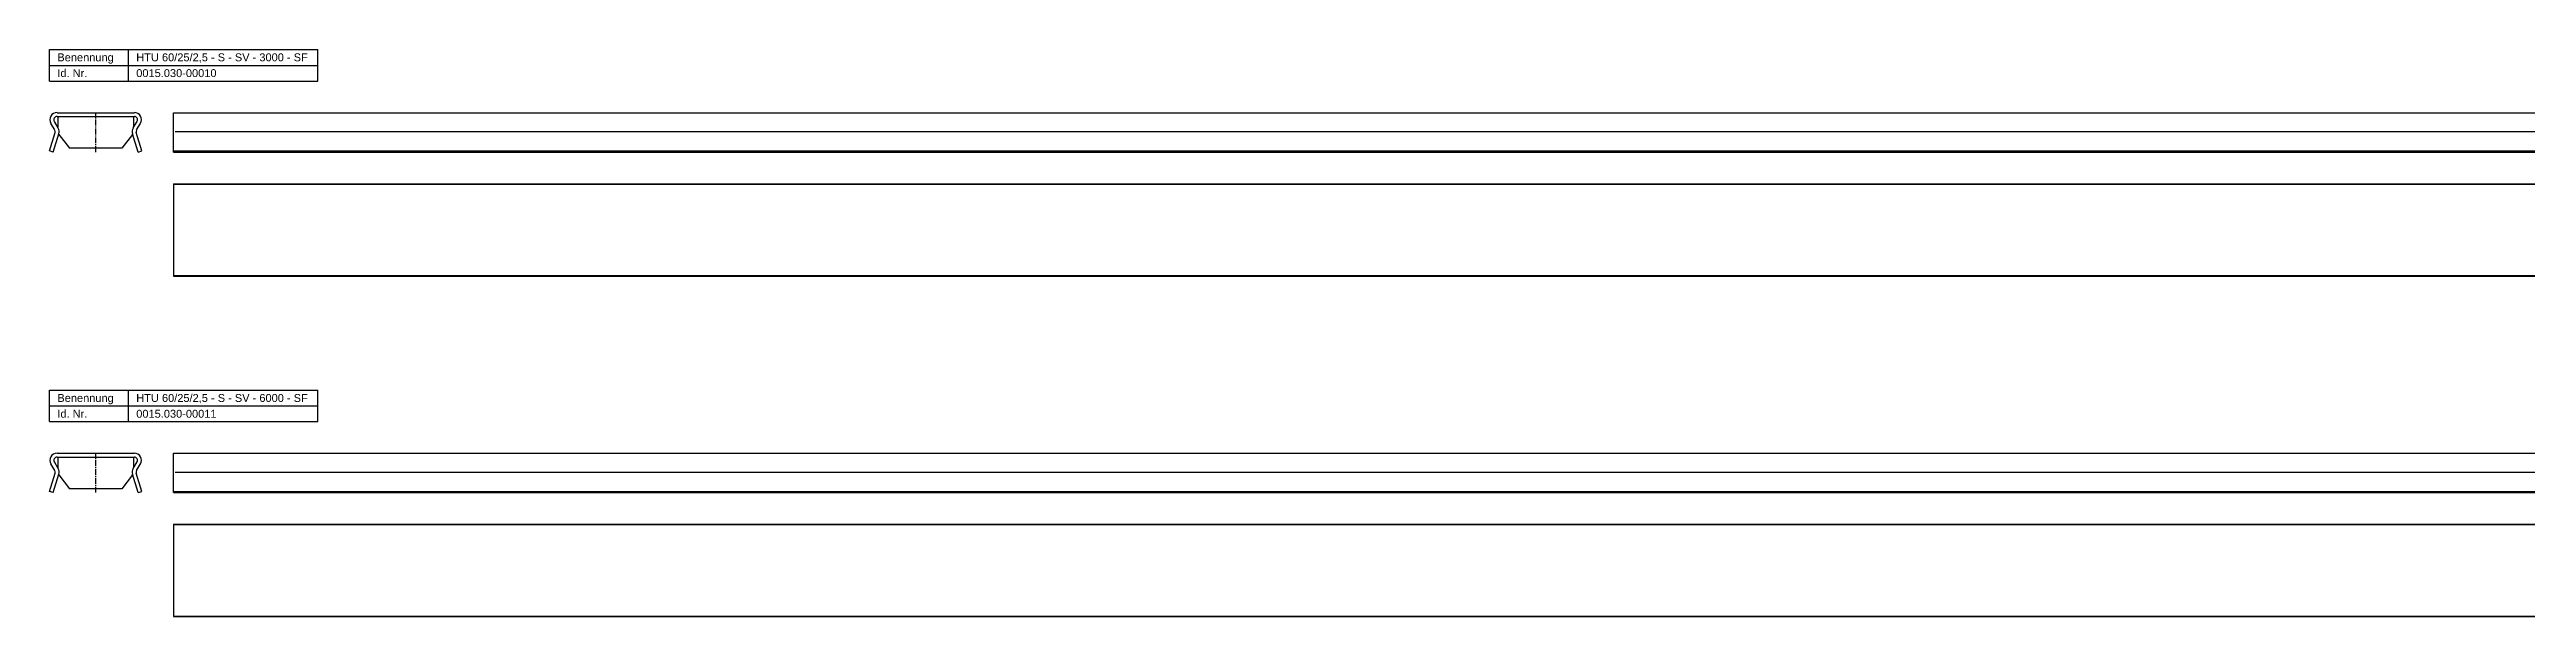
# Model space of a CAD drawing. Header units: millimetres. Extents: x 1092 to 7171, y 2207 to 2566.
# Drawn here: x 1092 to 2662, y 2207 to 2566 of the extents above; entities that cross this region are included whole.
import ezdxf

# ---------------------------------------------------------------- set-up
doc = ezdxf.new("R2010")
doc.units = ezdxf.units.MM
doc.header["$LTSCALE"] = 5
doc.linetypes.add('MITTE2', pattern=[1.125, 0.75, -0.125, 0.125, -0.125])
doc.layers.add('HALFEN', color=2, linetype='CONTINUOUS')
doc.styles.add('ARIAL50', font='arial.ttf', dxfattribs={"height": 5})

msp = doc.modelspace()

# ---------------------------------------------------------------- linework, layer by layer
at = {"layer": 'HALFEN'}
for p, q in [((1092.2, 2566.2), (1262.2, 2566.2)), ((1092.2, 2546.3), (1092.2, 2566.2)), ((1142.2, 2546.3), (1142.2, 2566.2)), ((1262.2, 2546.3), (1262.2, 2566.2)), ((1092.2, 2556.2), (1262.2, 2556.2)), ((1092.2, 2546.3), (1262.2, 2546.3)), ((1092.2, 2502), (1095.8, 2513.7)), ((1095.6, 2515.3), (1093.1, 2519.4)), ((1094.6, 2501.2), (1098.2, 2512.9)), ((1097.8, 2516.6), (1095.3, 2520.7)), ((1097, 2526.2), (1146, 2526.2)), ((1097, 2523.8), (1146, 2523.8)), ((1148.4, 2501.2), (1144.8, 2512.9)), ((1145.2, 2516.6), (1147.7, 2520.7)), ((1150.8, 2502), (1147.2, 2513.7)), ((1147.4, 2515.3), (1149.9, 2519.4)), ((1170.8, 2526.2), (4170.7, 2526.2)), ((1170.8, 2501.2), (1170.8, 2526.2)), ((1094.6, 2501.2), (1092.2, 2502)), ((1148.4, 2501.2), (1150.8, 2502)), ((1170.8, 2502), (4170.7, 2502)), ((1170.8, 2501.2), (4170.7, 2501.2)), ((1170.8, 2481.2), (4170.7, 2481.2)), ((1170.8, 2481.2), (1170.8, 2422.7)), ((1170.8, 2481), (4170.7, 2481)), ((1170.8, 2423), (4170.7, 2423)), ((1170.8, 2422.7), (4170.7, 2422.7)), ((1092.2, 2350.4), (1262.2, 2350.4)), ((1092.2, 2330.4), (1092.2, 2350.4)), ((1092.2, 2340.4), (1262.2, 2340.4)), ((1142.2, 2330.4), (1142.2, 2350.4)), ((1262.2, 2330.4), (1262.2, 2350.4)), ((1092.2, 2330.4), (1262.2, 2330.4)), ((1097, 2310.4), (1146, 2310.4)), ((1097, 2307.9), (1146, 2307.9)), ((1170.8, 2285.4), (1170.8, 2310.4)), ((1170.8, 2310.4), (7170.7, 2310.4)), ((1092.2, 2286.2), (1095.8, 2297.8)), ((1095.6, 2299.4), (1093.1, 2303.6)), ((1094.6, 2285.4), (1098.2, 2297.1)), ((1097.8, 2300.7), (1095.3, 2304.9)), ((1148.4, 2285.4), (1144.8, 2297.1)), ((1145.2, 2300.7), (1147.7, 2304.9)), ((1150.8, 2286.2), (1147.2, 2297.8)), ((1147.4, 2299.4), (1149.9, 2303.6)), ((1094.6, 2285.4), (1092.2, 2286.2)), ((1148.4, 2285.4), (1150.8, 2286.2)), ((1170.8, 2286.2), (7170.7, 2286.2)), ((1170.8, 2285.4), (7170.7, 2285.4)), ((1170.8, 2265.4), (7170.7, 2265.4)), ((1170.8, 2265.4), (1170.8, 2206.9)), ((1170.8, 2265.2), (7170.7, 2265.2)), ((1170.8, 2207.2), (7170.7, 2207.2)), ((1170.8, 2206.9), (7170.7, 2206.9))]:
    msp.add_line(p, q, dxfattribs=at)
at = {"layer": 'HALFEN', "color": 1}
for p, q in [((1097.5, 2523.8), (1097.5, 2517)), ((1098.1, 2512.5), (1105, 2503.8)), ((1144.9, 2512.5), (1138, 2503.8)), ((1145.5, 2523.8), (1145.5, 2517)), ((1171.8, 2514.2), (4170.7, 2514.2)), ((1138, 2503.8), (1105, 2503.8)), ((1097.5, 2307.9), (1097.5, 2301.2)), ((1145.5, 2307.9), (1145.5, 2301.2)), ((1098.1, 2296.7), (1105, 2287.9)), ((1144.9, 2296.7), (1138, 2287.9)), ((1171.8, 2298.4), (7170.7, 2298.4)), ((1138, 2287.9), (1105, 2287.9))]:
    msp.add_line(p, q, dxfattribs=at)
at = {"layer": 'HALFEN', "color": 1, "linetype": 'MITTE2'}
for p, q in [((1121.5, 2501.2), (1121.5, 2526.2)), ((1121.5, 2285.4), (1121.5, 2310.4))]:
    msp.add_line(p, q, dxfattribs=at)
at = {"layer": 'HALFEN'}
for centre, radius, start, end in [((1097, 2521.8), 4.5, 90, 210.7635), ((1097, 2521.8), 2, 90, 210.7635), ((1093.9, 2514.2), 2, 340.8183, 30.7635), ((1093.9, 2514.2), 4.5, 343.0489, 30.7635), ((1149.1, 2514.2), 4.5, 149.2365, 196.9511), ((1146, 2521.8), 4.5, 329.2365, 90), ((1146, 2521.8), 2, 329.2365, 90), ((1149.1, 2514.2), 2, 149.2365, 199.1817), ((1097, 2305.9), 4.5, 90, 210.7635), ((1097, 2305.9), 2, 90, 210.7635), ((1146, 2305.9), 4.5, 329.2365, 90), ((1146, 2305.9), 2, 329.2365, 90), ((1093.9, 2298.4), 2, 340.8183, 30.7635), ((1093.9, 2298.4), 4.5, 343.0489, 30.7635), ((1149.1, 2298.4), 4.5, 149.2365, 196.9511), ((1149.1, 2298.4), 2, 149.2365, 199.1817)]:
    msp.add_arc(centre, radius, start, end, dxfattribs=at)

# ---------------------------------------------------------------- texts
at = {"layer": 'HALFEN', "style": 'ARIAL50'}
for s, p in [('Benennung', (1097.2, 2558.8)), ('HTU 60/25/2,5 - S - SV - 3000 - SF', (1147.2, 2558.8)), ('Id. Nr.', (1097.2, 2548.8)), ('0015.030-00010', (1147.2, 2548.8)), ('Benennung', (1097.2, 2342.9)), ('HTU 60/25/2,5 - S - SV - 6000 - SF', (1147.2, 2342.9)), ('Id. Nr.', (1097.2, 2332.9)), ('0015.030-00011', (1147.2, 2332.9))]:
    msp.add_text(s, height=5, dxfattribs=at).set_placement(p)

doc.saveas('drawing.dxf')
